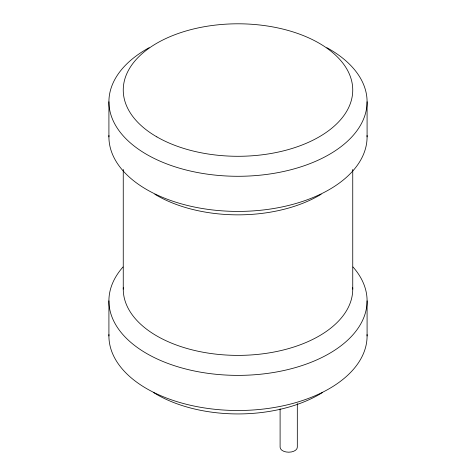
<?xml version="1.0" encoding="UTF-8"?>
<svg xmlns="http://www.w3.org/2000/svg" width="476" height="476" viewBox="0 0 476 476"><rect width="100%" height="100%" fill="white"/><g stroke="black" fill="none" stroke-linecap="round" stroke-linejoin="round"><path stroke-width="0.71" d="M367.085 101.757L367.085 136.892M367.085 300.844L367.085 335.979M352.746 169.42L352.746 289.134M297.316 403.594L297.316 447.232A8.604 4.968 0 0 1 288.712 452.2A8.604 4.968 0 0 1 280.102 447.232L280.102 408.771M123.254 169.42L123.254 289.134M108.915 101.757L108.915 136.892M108.915 300.844L108.915 335.979M326.875 47.707A129.085 74.53 0 0 1 330.064 153.998A129.085 74.53 0 0 1 145.936 153.998A129.085 74.53 0 0 1 149.125 47.707M352.716 287.7A114.746 66.247 0 0 1 238 355.382A114.746 66.247 0 0 1 123.284 287.7M353.002 266.988A129.085 74.53 0 0 1 238 375.374A129.085 74.53 0 0 1 122.998 266.988M367.061 334.545A129.085 74.53 0 0 1 238 410.502A129.085 74.53 0 0 1 108.939 334.545M322.466 392.527A114.746 66.247 0 0 1 153.534 392.527M367.061 135.458A129.085 74.53 0 0 1 238 211.415A129.085 74.53 0 0 1 108.939 135.458M321.151 194.256A114.746 66.247 0 0 1 154.849 194.256M156.866 136.892A114.746 66.247 0 0 0 348.831 107.195A114.746 66.247 0 0 0 208.304 26.055A114.746 66.247 0 0 0 156.866 136.892"/></g></svg>
